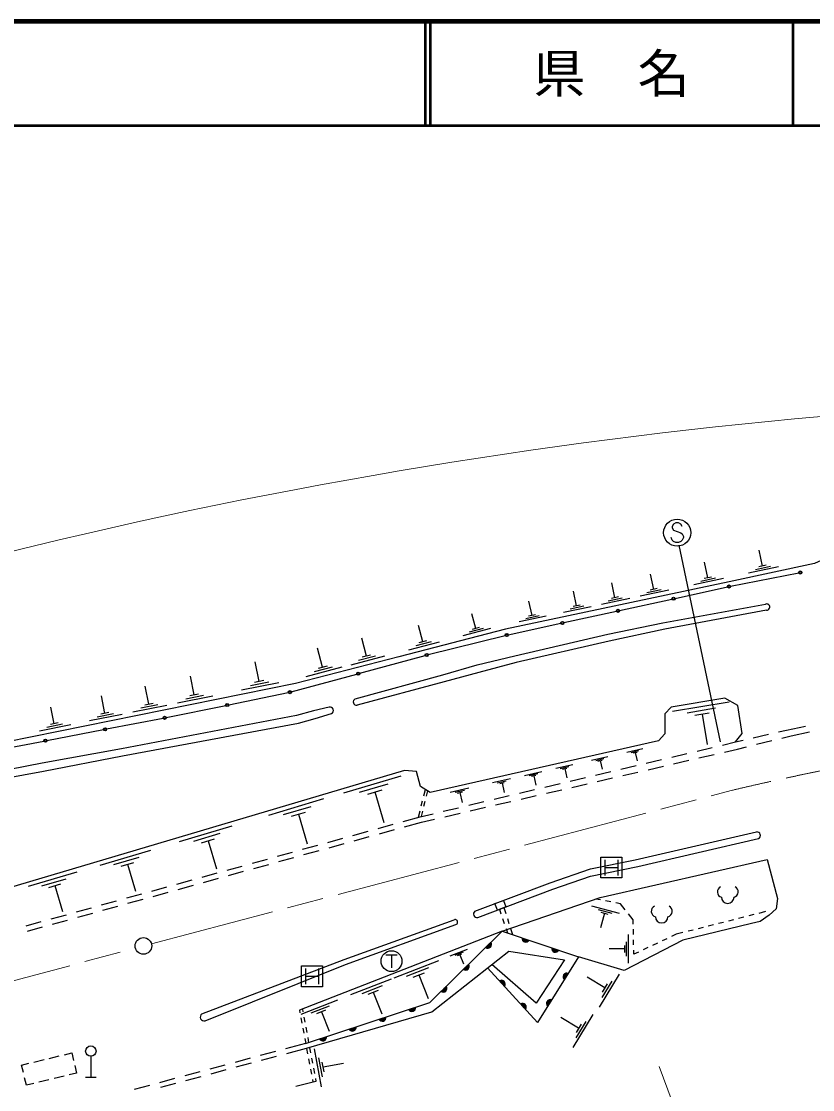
# Model space of a CAD drawing. Units: millimetres, scale not verified. Extents: x 40000 to 680000, y 20000 to 380000.
# Drawn here: x 259062 to 334898, y 277560 to 380000 of the extents above; entities that cross this region are included whole.
import ezdxf
from ezdxf.enums import TextEntityAlignment as Align

# ---------------------------------------------------------------- set-up
doc = ezdxf.new("R2010")
doc.units = ezdxf.units.MM
doc.header["$LTSCALE"] = 1000
doc.linetypes.add('CHAIN', pattern=[18.5, 12, -1.5, 3.5, -1.5])
for name, color, linetype, lineweight in [('M-BGD', 7, 'Continuous', 25), ('M-BGD-EXST', 7, 'Continuous', 25), ('M-BMK', 2, 'CHAIN', 13), ('M-BMK-SRVR', 3, 'Continuous', 25), ('M-STR-HTXT', 7, 'Continuous', 13), ('M-STR-STRC', 7, 'Continuous', 25), ('M-STR-STRD', 7, 'Continuous', 25), ('M-TTL', 2, 'Continuous', 140), ('M-TTL-LINE', 7, 'Continuous', 50)]:
    doc.layers.add(name, color=color, linetype=linetype, lineweight=lineweight)
doc.layers.add('M-TTL-TXT', color=7, linetype='Continuous')
doc.styles.add('ＭＳ ゴシック', font='')
doc.styles.get('ＭＳ ゴシック').set_extended_font_data('MS Gothic')

msp = doc.modelspace()

# ---------------------------------------------------------------- linework, layer by layer
at = {"layer": 'M-BGD'}
for p, q in [((330098, 327767), (329769, 329307)), ((324850, 326639), (324530, 328144)), ((330459, 327844), (329737, 327690)), ((319671, 325530), (319360, 326996)), ((327035, 325831), (333569, 327125)), ((331625, 327690), (328736, 327073)), ((330862, 327728), (329417, 327420)), ((315946, 324732), (315641, 326170)), ((321708, 324670), (326741, 325770)), ((326340, 326562), (323519, 325963)), ((325595, 326601), (324184, 326301)), ((325202, 326714), (324497, 326564)), ((312274, 323945), (311974, 325355)), ((316283, 324803), (315609, 324660)), ((321123, 325455), (318375, 324872)), ((320397, 325492), (319023, 325201)), ((320014, 325603), (319327, 325457)), ((308005, 323031), (307713, 324409)), ((313670, 323873), (311026, 323312)), ((312972, 323909), (311650, 323629)), ((312604, 324015), (311943, 323875)), ((317370, 324659), (314674, 324086)), ((316658, 324695), (315310, 324409)), ((316381, 323506), (321415, 324606)), ((302615, 321774), (302245, 323195)), ((309370, 322961), (306787, 322413)), ((308688, 322996), (307396, 322722)), ((308328, 323100), (307682, 322963)), ((311055, 322342), (316088, 323442)), ((297536, 320491), (297128, 322059)), ((304040, 321765), (301375, 321072)), ((303327, 321770), (301995, 321423)), ((302948, 321860), (302282, 321687)), ((305729, 321179), (310762, 322278)), ((292132, 319127), (291685, 320850)), ((298057, 319276), (305437, 321110)), ((287927, 318068), (287449, 319909)), ((299108, 320481), (296168, 319716)), ((298322, 320486), (296852, 320104)), ((297903, 320586), (297169, 320395)), ((293858, 319116), (290629, 318278)), ((292995, 319122), (291380, 318703)), ((291494, 317495), (297767, 319201)), ((292535, 319232), (291728, 319023)), ((281853, 316689), (281471, 318581)), ((289772, 318056), (286320, 317160)), ((288850, 318062), (287124, 317614)), ((288358, 318180), (287495, 317956)), ((275631, 315407), (275268, 317204)), ((283723, 316574), (280174, 315857)), ((282788, 316631), (281014, 316273)), ((282297, 316778), (281410, 316599)), ((284932, 315710), (291205, 317416)), ((271286, 314513), (270937, 316242)), ((278937, 314470), (284640, 315640)), ((267067, 313644), (266731, 315308)), ((271691, 314594), (270881, 314431)), ((277406, 315298), (274038, 314618)), ((276518, 315353), (274834, 315013)), ((276052, 315492), (275210, 315322)), ((321457, 313837), (326894, 314752)), ((262220, 312646), (261899, 314235)), ((268711, 313543), (265590, 312913)), ((267889, 313593), (266329, 313278)), ((267457, 313722), (266677, 313565)), ((272994, 314408), (269752, 313753)), ((272140, 314460), (270519, 314133)), ((272941, 313240), (278644, 314410)), ((322877, 313704), (325596, 314161)), ((323618, 313455), (324977, 313684)), ((324298, 313570), (324785, 310670)), ((263790, 312549), (260810, 311947)), ((263005, 312597), (261515, 312296)), ((262592, 312721), (261847, 312570)), ((267228, 312143), (272646, 313182)), ((261515, 311048), (266933, 312086)), ((329206, 311303), (330667, 311644)), ((331641, 311872), (332381, 312044)), ((331959, 311276), (332834, 311493)), ((332381, 312044), (334230, 312430)), ((332834, 311493), (334586, 311859)), ((255802, 309953), (261220, 310991)), ((326254, 310608), (327492, 310903)), ((327492, 310903), (328232, 311075)), ((327688, 310215), (328562, 310432)), ((329533, 310673), (330989, 311035)), ((313690, 309146), (315261, 309501)), ((317096, 309915), (318609, 310257)), ((317497, 309900), (318253, 310071)), ((317709, 309842), (318087, 309927)), ((317898, 309884), (318080, 309077)), ((321390, 309453), (322849, 309799)), ((323822, 310030), (325281, 310377)), ((324002, 309363), (325463, 309701)), ((326437, 309926), (327688, 310215)), ((310274, 308375), (311901, 308742)), ((310705, 308358), (311519, 308542)), ((310933, 308296), (311340, 308388)), ((314107, 309130), (314892, 309308)), ((314326, 309070), (314719, 309159)), ((314523, 309114), (314712, 308277)), ((316525, 308297), (317985, 308643)), ((318958, 308875), (320417, 309221)), ((319130, 308236), (320592, 308574)), ((321566, 308800), (323027, 309138)), ((289976, 306029), (295476, 307661)), ((304212, 307006), (305941, 307397)), ((307272, 307697), (308950, 308076)), ((307717, 307680), (308556, 307870)), ((307952, 307616), (308371, 307710)), ((308162, 307663), (308364, 306768)), ((311136, 308342), (311332, 307474)), ((311661, 307141), (313120, 307487)), ((314093, 307719), (315552, 308065)), ((314259, 307110), (315720, 307448)), ((316694, 307673), (318156, 308011)), ((291460, 306070), (294210, 306886)), ((292256, 305907), (293631, 306316)), ((297634, 305740), (297783, 306342)), ((300148, 306089), (301945, 306495)), ((304670, 306989), (305535, 307184)), ((304912, 306922), (305345, 307020)), ((305129, 306971), (305337, 306049)), ((306796, 305985), (308256, 306331)), ((309228, 306563), (310688, 306909)), ((309387, 305984), (310849, 306322)), ((311823, 306547), (313284, 306885)), ((282768, 303889), (288065, 305462)), ((292943, 306111), (293814, 303178)), ((297889, 305706), (298011, 306203)), ((300624, 306070), (301523, 306273)), ((300876, 306001), (301325, 306103)), ((301100, 306052), (301317, 305094)), ((304364, 305407), (305823, 305753)), ((306952, 305420), (308413, 305758)), ((284197, 303929), (286846, 304715)), ((297127, 303680), (297275, 304283)), ((297395, 304769), (297515, 305254)), ((297408, 303754), (297530, 304250)), ((297650, 304735), (297770, 305221)), ((299499, 304251), (300959, 304597)), ((301932, 304829), (303391, 305175)), ((302080, 304294), (303541, 304632)), ((304516, 304857), (305977, 305195)), ((284964, 303773), (286288, 304166)), ((285626, 303969), (286465, 301144)), ((295659, 303274), (297289, 303725)), ((297289, 303725), (298527, 304019)), ((297420, 303216), (298670, 303505)), ((299644, 303731), (301106, 304069)), ((274221, 301353), (279279, 302854)), ((290840, 301940), (292286, 302340)), ((293250, 302607), (294695, 303007)), ((293374, 302096), (294820, 302497)), ((295783, 302763), (297420, 303216)), ((275585, 301391), (278114, 302141)), ((276318, 301241), (277582, 301617)), ((276950, 301429), (277750, 298731)), ((288431, 301273), (289876, 301673)), ((290965, 301429), (292410, 301830)), ((266623, 299098), (271468, 300536)), ((283612, 299939), (285058, 300339)), ((286021, 300606), (287467, 301006)), ((286146, 300095), (287591, 300496)), ((288555, 300762), (290001, 301163)), ((267930, 299134), (270352, 299853)), ((268631, 298991), (269843, 299351)), ((269237, 299171), (270004, 296587)), ((281203, 299272), (282648, 299672)), ((281327, 298761), (282773, 299161)), ((283736, 299428), (285182, 299828)), ((259758, 297060), (264411, 298441)), ((276384, 297938), (277830, 298338)), ((278793, 298605), (280239, 299005)), ((278918, 298094), (280363, 298494)), ((261013, 297096), (263340, 297786)), ((261687, 296958), (262850, 297303)), ((262269, 297131), (263005, 294649)), ((273975, 297271), (275420, 297671)), ((274099, 296760), (275545, 297160)), ((276508, 297427), (277954, 297827)), ((269156, 295937), (270601, 296337)), ((271565, 296604), (273011, 297004)), ((271690, 296093), (273135, 296493)), ((266746, 295270), (268192, 295670)), ((266871, 294759), (268316, 295159)), ((269280, 295426), (270726, 295826)), ((313719, 295197), (316353, 294472)), ((314564, 295750), (314111, 295837)), ((315546, 295562), (315055, 295656)), ((316489, 295380), (316037, 295467)), ((316942, 294804), (316489, 295380)), ((261928, 293936), (263373, 294336)), ((264337, 294603), (265783, 295003)), ((264461, 294092), (265907, 294492)), ((304887, 294857), (305030, 294432)), ((305308, 295014), (305491, 294435)), ((314329, 294841), (315646, 294478)), ((314939, 294484), (314552, 293079)), ((314610, 294574), (315268, 294393)), ((317703, 293835), (317251, 294411)), ((328291, 294093), (327806, 293971)), ((329260, 294339), (328775, 294216)), ((330396, 294626), (329745, 294462)), ((259518, 293269), (260964, 293669)), ((259643, 292758), (261088, 293158)), ((262052, 293425), (263498, 293825)), ((305190, 293958), (305350, 293484)), ((305510, 293011), (305653, 292586)), ((305642, 293959), (305792, 293482)), ((305943, 293005), (306125, 292426)), ((317710, 293439), (317703, 293835)), ((324413, 293111), (323928, 292989)), ((325383, 293357), (324898, 293234)), ((326352, 293602), (325867, 293480)), ((327321, 293848), (326837, 293725)), ((305139, 292759), (285716, 285179)), ((317220, 292422), (317221, 289690)), ((317727, 292439), (317718, 292939)), ((320922, 292031), (320470, 291819)), ((321824, 292456), (321374, 292244)), ((322474, 292620), (321824, 292456)), ((323444, 292866), (322959, 292743)), ((300169, 290390), (301818, 291033)), ((316856, 291056), (315398, 291055)), ((316856, 291397), (316856, 290714)), ((317038, 291739), (317038, 290373)), ((317743, 291439), (317735, 291939)), ((317758, 290543), (317752, 290939)), ((319112, 291180), (318660, 290967)), ((320017, 291606), (319565, 291393)), ((294798, 288294), (299059, 289957)), ((300624, 290441), (301448, 290763)), ((300873, 290411), (301285, 290572)), ((301079, 290492), (301422, 289612)), ((318208, 290754), (317758, 290543)), ((295974, 288426), (298105, 289257)), ((290631, 286668), (294545, 288195)), ((296618, 288349), (297683, 288765)), ((297150, 288557), (298037, 286285)), ((314976, 287309), (313287, 288332)), ((316357, 288636), (314438, 285470)), ((315666, 287972), (314707, 286389)), ((291711, 286788), (293668, 287552)), ((292302, 286718), (293281, 287100)), ((292791, 286909), (293606, 284822)), ((315215, 287704), (314736, 286913)), ((285877, 284812), (289394, 286185)), ((285716, 285179), (285762, 284931)), ((285992, 285286), (286043, 285012)), ((286848, 284921), (288606, 285607)), ((287379, 284858), (288258, 285201)), ((287819, 285030), (288551, 283154)), ((285854, 284440), (285945, 283948)), ((286135, 284520), (286227, 284029)), ((312461, 283443), (310772, 284466)), ((313842, 284770), (311923, 281604)), ((313151, 284107), (312192, 282524)), ((312700, 283839), (312221, 283047)), ((286037, 283456), (286129, 282965)), ((286318, 283537), (286410, 283046)), ((286280, 281983), (284371, 281470)), ((286221, 282473), (286312, 281982)), ((286502, 282554), (286593, 282063)), ((261726, 280554), (262698, 280788)), ((263184, 280905), (263889, 281074)), ((263889, 281074), (264064, 280348)), ((265721, 280757), (265721, 278757)), ((283406, 281211), (281957, 280821)), ((282075, 280385), (283523, 280775)), ((284489, 281035), (286397, 281549)), ((286404, 281490), (286496, 280999)), ((286685, 281571), (286777, 281080)), ((287833, 277828), (287165, 281469)), ((259076, 279918), (259781, 280087)), ((259251, 279191), (259076, 279918)), ((260267, 280204), (261240, 280438)), ((264181, 279862), (264355, 279135)), ((278577, 279913), (277129, 279523)), ((280991, 280562), (279543, 280172)), ((279661, 279735), (281109, 280125)), ((286587, 280507), (286679, 280016)), ((286869, 280588), (286960, 280096)), ((287909, 278782), (287575, 280603)), ((288068, 279282), (287901, 280192)), ((287985, 279737), (289927, 280093)), ((259542, 277979), (259368, 278705)), ((263164, 278849), (262192, 278615)), ((264355, 279135), (263650, 278966)), ((265221, 278757), (266221, 278757)), ((276163, 279264), (274714, 278874)), ((274833, 278435), (276281, 278825)), ((277247, 279085), (278695, 279475)), ((286771, 279524), (286863, 279033)), ((287052, 279605), (287144, 279113)), ((260247, 278148), (259542, 277979)), ((261706, 278499), (260733, 278265)), ((271334, 277966), (269886, 277576)), ((273749, 278615), (272300, 278225)), ((272419, 277785), (273867, 278175)), ((287287, 278347), (285360, 277875)), ((286954, 278541), (287001, 278294)), ((287236, 278622), (287287, 278347))]:
    msp.add_line(p, q, dxfattribs=at)
for points in [[(340876, 330615), (335090, 328021), (326887, 326269), (305471, 321725), (295251, 319064), (285341, 316493), (249973, 309351)], [(305139, 292759), (314549, 295987), (330527, 299629), (331534, 295903), (331389, 294884), (330745, 294277), (329881, 293670), (329053, 293486), (322449, 291904), (316820, 288997), (312468, 290284)], [(286280, 281983), (298194, 285916), (305139, 292759), (312468, 290284), (308516, 283990), (303745, 289243)], [(286397, 281549), (298402, 285006), (305772, 290850), (311109, 290019), (308390, 285865), (304142, 289558)]]:
    msp.add_lwpolyline(points, dxfattribs=at)
msp.add_lwpolyline([(304455, 295399), (305260, 295700), (305490, 295083), (304686, 294782)], close=True, dxfattribs=at)
for centre, radius in [((333716, 327154), 150), ((333716, 327154), 120), ((333716, 327154), 100), ((333716, 327154), 100), ((333716, 327154), 100), ((333716, 327154), 100), ((326887, 325802), 150), ((326887, 325802), 120), ((326887, 325802), 100), ((326887, 325802), 100), ((326887, 325802), 100), ((326887, 325802), 100), ((321561, 324638), 150), ((321561, 324638), 120), ((321561, 324638), 100), ((321561, 324638), 100), ((321561, 324638), 100), ((321561, 324638), 100), ((316235, 323474), 150), ((316235, 323474), 120), ((316235, 323474), 100), ((316235, 323474), 100), ((316235, 323474), 100), ((316235, 323474), 100), ((310909, 322310), 150), ((310909, 322310), 120), ((310909, 322310), 100), ((310909, 322310), 100), ((310909, 322310), 100), ((310909, 322310), 100), ((305582, 321147), 150), ((305582, 321147), 120), ((305582, 321147), 100), ((305582, 321147), 100), ((305582, 321147), 100), ((305582, 321147), 100), ((297912, 319240), 150), ((297912, 319240), 120), ((297912, 319240), 100), ((297912, 319240), 100), ((297912, 319240), 100), ((297912, 319240), 100), ((291350, 317455), 150), ((291350, 317455), 120), ((291350, 317455), 100), ((291350, 317455), 100), ((291350, 317455), 100), ((291350, 317455), 100), ((284787, 315671), 150), ((284787, 315671), 120), ((284787, 315671), 100), ((284787, 315671), 100), ((284787, 315671), 100), ((284787, 315671), 100), ((278791, 314440), 150), ((278791, 314440), 120), ((278791, 314440), 100), ((278791, 314440), 100), ((278791, 314440), 100), ((278791, 314440), 100), ((272794, 313210), 150), ((272794, 313210), 120), ((272794, 313210), 100), ((272794, 313210), 100), ((272794, 313210), 100), ((272794, 313210), 100), ((267081, 312115), 150), ((267081, 312115), 120), ((267081, 312115), 100), ((267081, 312115), 100), ((267081, 312115), 100), ((267081, 312115), 100), ((261367, 311019), 150), ((261367, 311019), 120), ((261367, 311019), 100), ((261367, 311019), 100), ((261367, 311019), 100), ((261367, 311019), 100), ((265721, 281257), 500)]:
    msp.add_circle(centre, radius, dxfattribs=at)
for centre, radius, start, end in [((326299, 296533), 536, 116.08703, 255.33416), ((327227, 296533), 536, 284.66584, 63.91297), ((319969, 294663), 536, 116.08703, 255.33416), ((320897, 294663), 536, 284.66584, 63.91297), ((326763, 296014), 600, 180, 0), ((320433, 294145), 600, 180, 0), ((307400, 292053), 354, 170.13315, 332.53833), ((307400, 292053), 283, 172.35719, 330.31429), ((307400, 292053), 212, 176.10351, 326.56796), ((307400, 292053), 142, 183.81524, 318.85623), ((307400, 292053), 100, 194.13291, 308.53857), ((307400, 292053), 100, 194.13291, 308.53857), ((303766, 291482), 354, 233.37318, 35.77836), ((303766, 291482), 283, 235.59722, 33.55432), ((303766, 291482), 212, 239.34354, 29.80799), ((303766, 291482), 142, 247.05527, 22.09626), ((303766, 291482), 100, 257.37294, 11.7786), ((303766, 291482), 100, 257.37294, 11.7786), ((310242, 291093), 354, 170.13315, 332.53833), ((310242, 291093), 283, 172.35719, 330.31429), ((310242, 291093), 212, 176.10351, 326.56796), ((310242, 291093), 142, 183.81524, 318.85623), ((310242, 291093), 100, 194.13291, 308.53857), ((310242, 291093), 100, 194.13291, 308.53857), ((301629, 289376), 354, 233.37318, 35.77836), ((301629, 289376), 283, 235.59722, 33.55432), ((301629, 289376), 212, 239.34354, 29.80799), ((301629, 289376), 142, 247.05527, 22.09626), ((301629, 289376), 100, 257.37294, 11.7786), ((301629, 289376), 100, 257.37294, 11.7786), ((305082, 287691), 354, 321.04035, 123.44553), ((305082, 287691), 283, 323.26439, 121.22149), ((305082, 287691), 212, 327.01071, 117.47516), ((311335, 288378), 354, 66.66859, 229.07377), ((311335, 288378), 283, 68.89263, 226.84973), ((311335, 288378), 212, 72.63895, 223.1034), ((311335, 288378), 142, 80.35068, 215.39167), ((311335, 288378), 100, 90.66835, 205.07401), ((311335, 288378), 100, 90.66835, 205.07401), ((299492, 287270), 354, 233.37318, 35.77836), ((299492, 287270), 283, 235.59722, 33.55432), ((299492, 287270), 212, 239.34354, 29.80799), ((299492, 287270), 142, 247.05527, 22.09626), ((299492, 287270), 100, 257.37294, 11.7786), ((299492, 287270), 100, 257.37294, 11.7786), ((305082, 287691), 142, 334.72244, 109.76343), ((305082, 287691), 100, 345.0401, 99.44577), ((305082, 287691), 100, 345.0401, 99.44577), ((307099, 285470), 354, 321.04035, 123.44553), ((309740, 285838), 354, 66.66859, 229.07377), ((309740, 285838), 283, 68.89263, 226.84973), ((309740, 285838), 212, 72.63895, 223.1034), ((309740, 285838), 142, 80.35068, 215.39167), ((309740, 285838), 100, 90.66835, 205.07401), ((309740, 285838), 100, 90.66835, 205.07401), ((296493, 285411), 354, 207.06364, 9.46882), ((296493, 285411), 283, 209.28768, 7.24478), ((296493, 285411), 212, 213.03401, 3.49846), ((296493, 285411), 142, 220.74574, 355.78673), ((296493, 285411), 100, 231.0634, 345.46907), ((296493, 285411), 100, 231.0634, 345.46907), ((307099, 285470), 283, 323.26439, 121.22149), ((307099, 285470), 212, 327.01071, 117.47516), ((307099, 285470), 142, 334.72244, 109.76343), ((307099, 285470), 100, 345.0401, 99.44577), ((307099, 285470), 100, 345.0401, 99.44577), ((293644, 284471), 354, 207.06364, 9.46882), ((293644, 284471), 283, 209.28768, 7.24478), ((293644, 284471), 212, 213.03401, 3.49846), ((293644, 284471), 142, 220.74574, 355.78673), ((293644, 284471), 100, 231.0634, 345.46907), ((293644, 284471), 100, 231.0634, 345.46907), ((290796, 283531), 354, 207.06364, 9.46882), ((290796, 283531), 283, 209.28768, 7.24478), ((290796, 283531), 212, 213.03401, 3.49846), ((290796, 283531), 142, 220.74574, 355.78673), ((290796, 283531), 100, 231.0634, 345.46907), ((290796, 283531), 100, 231.0634, 345.46907), ((287947, 282591), 354, 207.06364, 9.46882), ((287947, 282591), 283, 209.28768, 7.24478), ((287947, 282591), 212, 213.03401, 3.49846), ((287947, 282591), 142, 220.74574, 355.78673), ((287947, 282591), 100, 231.0634, 345.46907), ((287947, 282591), 100, 231.0634, 345.46907)]:
    msp.add_arc(centre, radius, start, end, dxfattribs=at)
at = {"layer": 'M-BGD-EXST'}
for p, q in [((293989, 290482), (295089, 290482)), ((294539, 290482), (294539, 289232))]:
    msp.add_line(p, q, dxfattribs=at)
msp.add_circle((294539, 289882), 1000, dxfattribs=at)
at = {"layer": 'M-BMK'}
for p, q in [((271528, 291543), (327212, 306273)), ((252114, 286330), (269982, 291131))]:
    msp.add_line(p, q, dxfattribs=at)
msp.add_arc((393770, 23972), 290042, 95.21249, 103.26628, dxfattribs=at)
at = {"layer": 'M-BMK-SRVR'}
msp.add_circle((270755, 291339), 800, dxfattribs=at)
at = {"layer": 'M-STR-HTXT'}
msp.add_line((320191, 279777), (322688, 273127), dxfattribs=at)
msp.add_arc((381400, -171217), 515359, 68.49328, 104.74312, dxfattribs=at)
at = {"layer": 'M-STR-STRC'}
for p, q in [((321801, 331910), (321564, 331792)), ((322037, 331910), (321801, 331910)), ((322273, 331792), (322037, 331910)), ((321564, 331792), (321446, 331556)), ((321446, 331556), (321446, 331438)), ((321446, 331438), (321564, 331201)), ((321564, 331201), (322273, 330965)), ((322391, 331556), (322273, 331792)), ((322273, 330965), (322391, 330847)), ((321446, 330256), (321328, 330492)), ((321564, 330138), (321446, 330256)), ((321801, 330020), (321564, 330138)), ((322037, 330020), (321801, 330020)), ((322273, 330138), (322037, 330020)), ((322391, 330256), (322273, 330138)), ((322391, 330847), (322510, 330610)), ((322510, 330492), (322391, 330256)), ((322510, 330610), (322510, 330492)), ((326061, 310927), (322115, 329765)), ((314600, 297856), (314600, 299856)), ((314600, 299856), (316600, 299856)), ((314975, 299606), (314975, 298106)), ((316225, 299606), (316225, 298106)), ((316600, 299856), (316600, 297856)), ((314975, 298856), (316225, 298856)), ((316600, 297856), (314600, 297856)), ((285919, 287431), (285919, 289431)), ((285919, 289431), (287919, 289431)), ((286294, 289181), (286294, 287681)), ((287544, 289181), (287544, 287681)), ((287919, 289431), (287919, 287431)), ((286294, 288431), (287544, 288431)), ((287919, 287431), (285919, 287431))]:
    msp.add_line(p, q, dxfattribs=at)
msp.add_circle((321919, 330965), 1300, dxfattribs=at)
at = {"layer": 'M-STR-STRD'}
for points in [[(291043, 315022), (299455, 317332), (302745, 318281), (306363, 319169), (315268, 321222), (320537, 322335), (330374, 324107)], [(330475, 323542), (320734, 321718), (315384, 320557), (306493, 318506), (302907, 317553), (299577, 316668), (291230, 314422)], [(326495, 315090), (321351, 314225), (320731, 313582), (320731, 311676), (320132, 311011), (298234, 306067), (297325, 306621), (296926, 308062), (295795, 308173), (257790, 296894)], [(327492, 310903), (328157, 311698), (327736, 314403), (326495, 315090)], [(247368, 305559), (261180, 308100), (268758, 309556), (285609, 312711), (287230, 313149), (288776, 313635)], [(288556, 314232), (287064, 313871), (285438, 313450)], [(285438, 313450), (268644, 310243), (261054, 308878), (247173, 306152)], [(302524, 294677), (309752, 297380), (313605, 298749), (317884, 299581), (329529, 302266)], [(302811, 294072), (310007, 296788), (313597, 298033), (318152, 298972), (329697, 301653)], [(276357, 284819), (289989, 290042), (300527, 293852)], [(276671, 284168), (290120, 289545), (300710, 293392)]]:
    msp.add_lwpolyline(points, dxfattribs=at)
for centre, radius, start, end in [((330493, 323837), 295, 266.39302, 113.82558), ((291182, 314736), 318, 115.88607, 278.73722), ((288652, 313928), 319, 293.00728, 107.5305), ((329574, 301949), 320, 292.54155, 98.14401), ((302732, 294405), 342, 127.50334, 283.29528), ((300630, 293626), 248, 288.93081, 114.54691), ((276573, 284521), 367, 125.92526, 285.57448)]:
    msp.add_arc(centre, radius, start, end, dxfattribs=at)
at = {"layer": 'M-TTL'}
msp.add_line((680000, 380000), (40000, 380000), dxfattribs=at)
at = {"layer": 'M-TTL-LINE'}
for p, q in [((297750, 380000), (297750, 370000)), ((298250, 380000), (298250, 370000)), ((333000, 380000), (333000, 370000)), ((40000, 370000), (680000, 370000))]:
    msp.add_line(p, q, dxfattribs=at)

# ---------------------------------------------------------------- texts
at = {"layer": 'M-TTL-TXT', "style": 'ＭＳ ゴシック'}
msp.add_text('県\u3000名', height=3666, dxfattribs=at).set_placement((315625, 375000), align=Align.MIDDLE_CENTER)

doc.saveas('drawing.dxf')
